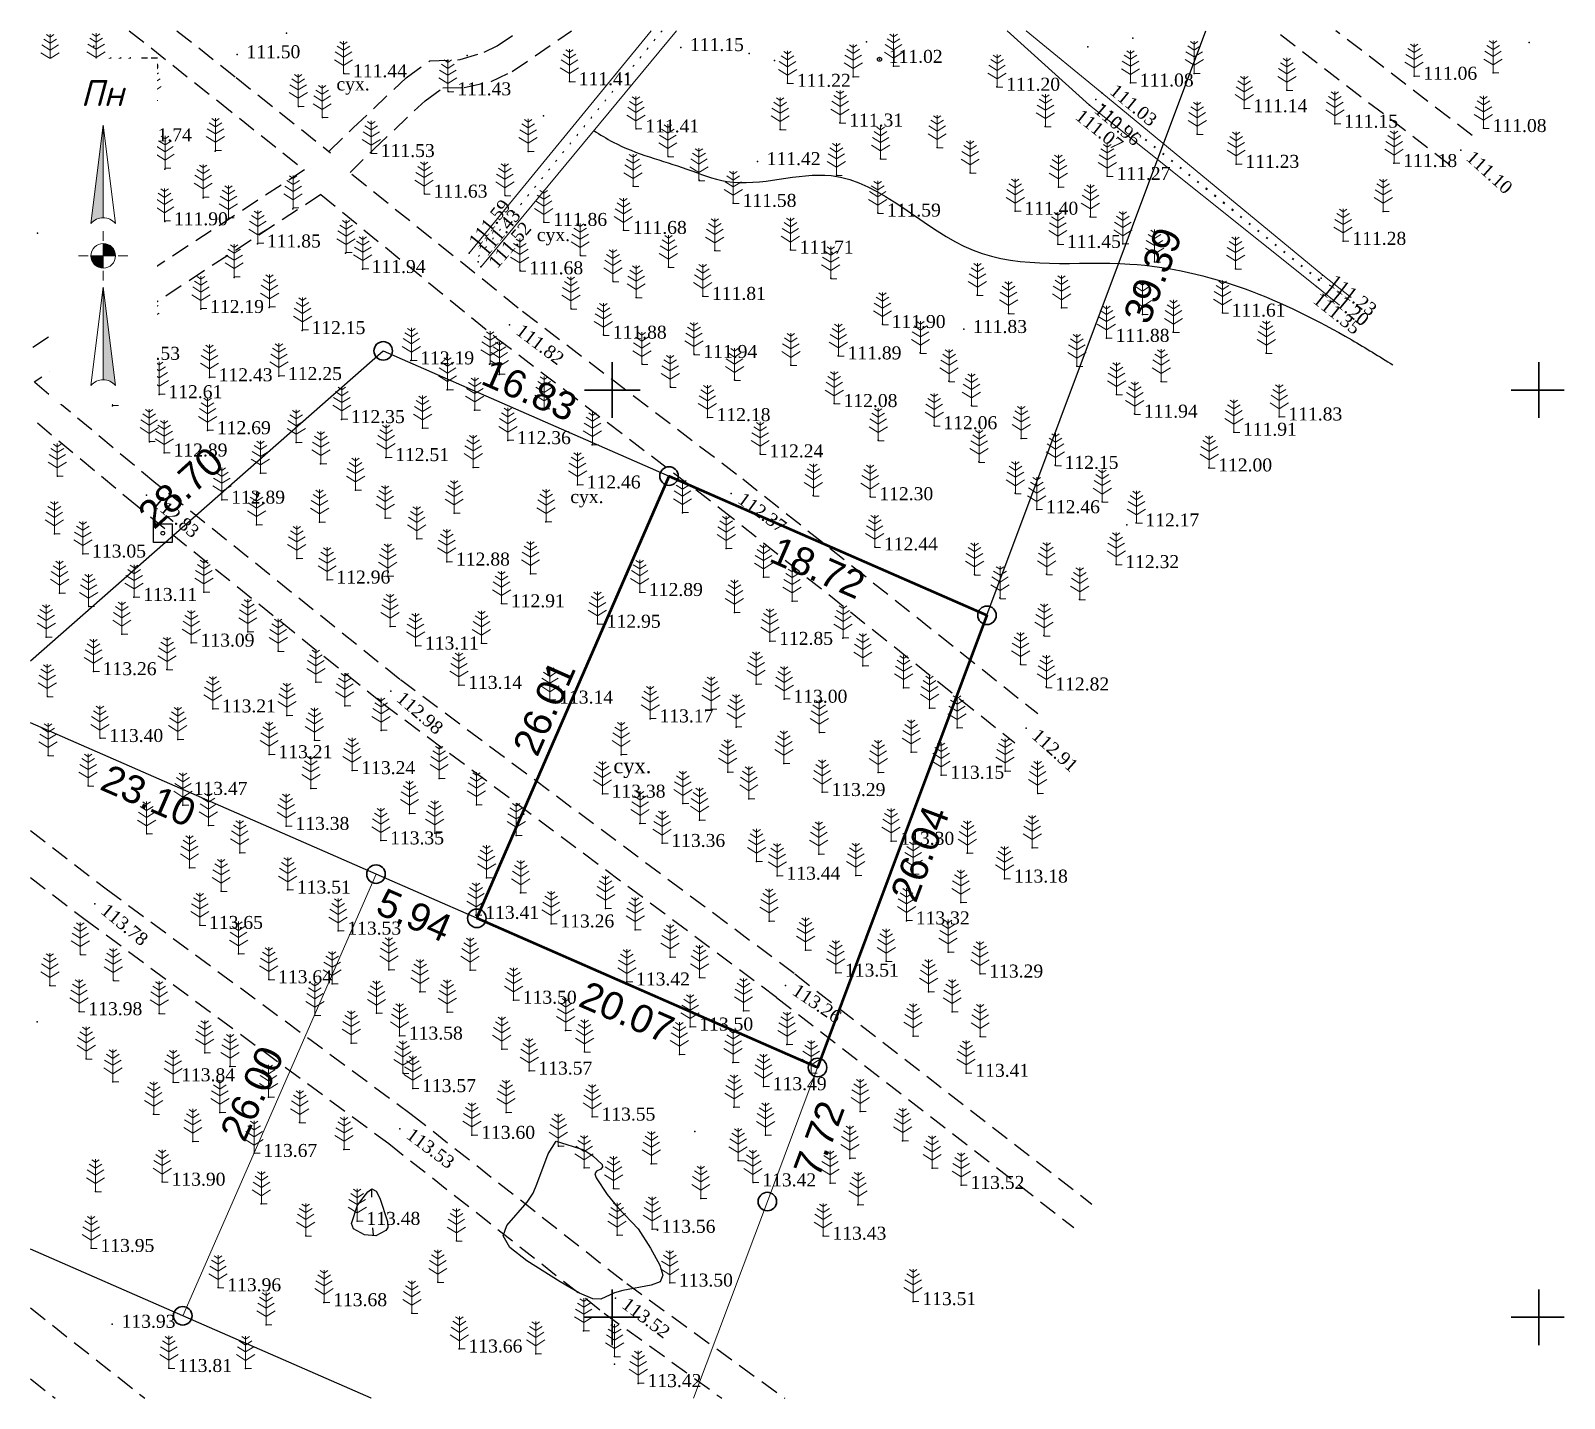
# Model space of a CAD drawing. Header units: millimetres. Extents: x 5405718.6 to 5405801.4, y 5525045.6 to 5525119.4.
import ezdxf
from ezdxf.enums import TextEntityAlignment as Align

# ---------------------------------------------------------------- set-up
doc = ezdxf.new("R2010")
doc.units = ezdxf.units.MM
doc.set_wipeout_variables(frame=1)
doc.linetypes.add('DASHEDX2', pattern=[1.5, 1, -0.5])
doc.linetypes.add('HIDDEN', pattern=[0.5, 0, -0.5])
for name, color, linetype, lineweight in [('#Лист (текст_ПН)', 250, 'Continuous', 0), ('#Штамп', 250, 'Continuous', 0), ('11900000', 1, 'Continuous', 30), ('рельеф', 7, 'Continuous', 0), ('ТОЧКИ', 7, 'Continuous', 30)]:
    doc.layers.add(name, color=color, linetype=linetype, lineweight=lineweight)
for name, color, linetype in [('SC007', 7, 'Continuous'), ('горизонтали', 42, 'Continuous'), ('дороги', 7, 'Continuous'), ('Ділянки_Межі', 10, 'Continuous'), ('надписи', 7, 'Continuous'), ('отметки', 7, 'Continuous'), ('промеры', 185, 'Continuous'), ('Растительность', 7, 'Continuous'), ('столбы', 7, 'Continuous')]:
    doc.layers.add(name, color=color, linetype=linetype)
doc.styles.get("Standard").update_dxf_attribs({"font": 'arial.ttf'})
doc.styles.add('times', font='times.ttf')
doc.styles.add('Мой_Топо', font='isocpeui.ttf')
doc.linetypes.add('канава 0', pattern='A,0.9,0,["|",Standard,S=0.25,R=0,X=0,Y=0],0.1', length=1)

# ---------------------------------------------------------------- blocks, each defined once
blk = doc.blocks.new('A$C51FE15A3')
at = {"layer": 'Растительность', "color": 94, "lineweight": 0}
for points in [[(-0.201, 1.726), (0, 1.584), (0.201, 1.726)], [(0, 1.75), (0, 0), (0.319, 0)], [(-0.447, 1.172), (0, 0.895), (0.447, 1.172)], [(-0.343, 1.489), (0, 1.267), (0.343, 1.489)], [(-0.493, 0.753), (0, 0.444), (0.493, 0.753)]]:
    blk.add_lwpolyline(points, dxfattribs=at)
blk = doc.blocks.new('SYMBOL902')
at = {"layer": 'SC007'}
blk.add_lwpolyline([(-1.25, -1.25), (-1.25, 1.25), (1.25, 1.25), (1.25, -1.25)], close=True, dxfattribs=at)
blk.add_circle((0, 0), 0.25, dxfattribs=at)
blk = doc.blocks.new('*U3')
at = {"color": 0}
for points in [[(-0.113, 0), (-0.109, -0.029), (-0.097, -0.056)], [(-0.113, 0), (-0.097, -0.056), (0, 0)], [(-0.097, -0.056), (0, -0.113), (0, 0)], [(-0.097, -0.056), (-0.08, -0.08), (-0.056, -0.097)], [(-0.097, -0.056), (-0.056, -0.097), (0, -0.113)], [(-0.056, -0.097), (-0.029, -0.109), (0, -0.113)]]:
    blk.add_solid(points, dxfattribs=at)
blk = doc.blocks.new('*U4')
at = {"color": 0}
for points in [[(0, 0), (0.097, 0.056), (0, 0.113)], [(0.097, 0.056), (0.029, 0.109), (0, 0.113)], [(0, 0), (0.113, 0), (0.097, 0.056)], [(0.097, 0.056), (0.056, 0.097), (0.029, 0.109)], [(0.097, 0.056), (0.08, 0.08), (0.056, 0.097)], [(0.113, 0), (0.109, 0.029), (0.097, 0.056)]]:
    blk.add_solid(points, dxfattribs=at)
blk = doc.blocks.new('*U5')
at = {"color": 0}
for points in [[(0, -1.136), (0.021, -1.138), (0, -0.288)], [(0.021, -1.138), (0.042, -1.142), (0, -0.288)], [(0.042, -1.142), (0.062, -1.15), (0, -0.288)], [(0.062, -1.15), (0.081, -1.16), (0, -0.288)], [(0.081, -1.16), (0.098, -1.173), (0, -0.288)], [(0.098, -1.173), (0.113, -1.188), (0, -0.288)]]:
    blk.add_solid(points, dxfattribs=at)
blk = doc.blocks.new('*U6')
at = {"color": 0}
for points in [[(-0.113, 0.297), (-0.098, 0.312), (0, 1.197)], [(-0.098, 0.312), (-0.081, 0.325), (0, 1.197)], [(-0.081, 0.325), (-0.062, 0.335), (0, 1.197)], [(-0.062, 0.335), (-0.042, 0.343), (0, 1.197)], [(-0.042, 0.343), (-0.021, 0.347), (0, 1.197)], [(-0.021, 0.347), (0, 0.349), (0, 1.197)]]:
    blk.add_solid(points, dxfattribs=at)
blk = doc.blocks.new('#Північ')
at = {"color": 7}
blk.add_wipeout([(-2.901, 10.635), (2.901, 10.635), (2.901, -7.981), (-2.901, -7.981)], dxfattribs=at).dxf.layer = '#Лист (текст_ПН)'
at = {"layer": '#Лист (текст_ПН)'}
for p, q in [((-0.663, 1.748), (0, 7.043)), ((0, 7.043), (0, 2.052)), ((0, 7.043), (0.663, 1.748)), ((0, 1.337), (0, 0.807)), ((-1.337, 0), (-0.807, 0)), ((-0.662, 0), (0.662, 0)), ((0, 0.662), (0, -0.662)), ((1.337, 0), (0.807, 0)), ((0, -1.337), (0, -0.807)), ((-0.663, -6.99), (0, -1.695)), ((0, -1.695), (0.663, -6.99)), ((0, -1.695), (0, -6.686))]:
    blk.add_line(p, q, dxfattribs=at)
at = {"layer": '#Лист (текст_ПН)', "flags": 128}
for points in [[(0, 7.043), (-0.663, 1.748, -0.218585), (0, 2.052)], [(0, 0), (-0.662, 0, 0.414214), (0, -0.662)]]:
    blk.add_lwpolyline(points, format="xyb", close=True, dxfattribs=at)
at = {"layer": '#Лист (текст_ПН)'}
blk.add_circle((0, 0), 0.662, dxfattribs=at)
for centre in [(0, 1.178), (0, -7.56)]:
    blk.add_arc(centre, 0.874, 40.67981, 139.32019, dxfattribs=at)
at = {"layer": '#Лист (текст_ПН)', "xscale": 5.883850111352785, "yscale": 5.883850111352785, "zscale": 5.883850111352785}
for name in ['*U6', '*U3', '*U4', '*U5']:
    blk.add_blockref(name, (0, 0), dxfattribs=at)
at = {"layer": '#Лист (текст_ПН)', "style": 'Мой_Топо'}
blk.add_text('Пн', height=1.4, dxfattribs=at).set_placement((-1.217, 8.077))

msp = doc.modelspace()

# ---------------------------------------------------------------- linework, layer by layer
at = {"layer": '11900000', "color": 7}
for points in [[(5405750, 5525098.5, 0), (5405750, 5525101.5, 0)], [(5405750, 5525098.5, 0), (5405750, 5525101.5, 0)], [(5405800, 5525098.5, 0), (5405800, 5525101.5, 0)], [(5405800, 5525098.5, 0), (5405800, 5525101.5, 0)], [(5405748.5, 5525100, 0), (5405751.5, 5525100, 0)], [(5405748.5, 5525100, 0), (5405751.5, 5525100, 0)], [(5405798.5, 5525100, 0), (5405801.366, 5525100, 0)], [(5405798.5, 5525100, 0), (5405801.366, 5525100, 0)], [(5405750, 5525048.5, 0), (5405750, 5525051.5, 0)], [(5405750, 5525048.5, 0), (5405750, 5525051.5, 0)], [(5405800, 5525048.5, 0), (5405800, 5525051.5, 0)], [(5405800, 5525048.5, 0), (5405800, 5525051.5, 0)], [(5405748.5, 5525050, 0), (5405751.5, 5525050, 0)], [(5405748.5, 5525050, 0), (5405751.5, 5525050, 0)], [(5405798.5, 5525050, 0), (5405801.366, 5525050, 0)], [(5405798.5, 5525050, 0), (5405801.366, 5525050, 0)]]:
    msp.add_polyline3d(points, dxfattribs=at)
at = {"layer": 'горизонтали', "color": 32}
for points in [[(5405737.004, 5525056.856), (5405737.004, 5525056.481)], [(5405737.123, 5525054.427), (5405737.083, 5525054.822)]]:
    msp.add_lwpolyline(points, dxfattribs=at)
for points in [[(5405746.537, 5525058.812, 113.5), (5405746.967, 5525059.502, 113.5), (5405748.467, 5525059.022, 113.5), (5405748.957, 5525058.702, 113.5), (5405749.447, 5525058.232, 113.5), (5405749.477, 5525058.102, 113.5), (5405749.387, 5525057.992, 113.5), (5405749.147, 5525057.872, 113.5), (5405749.067, 5525057.732, 113.5), (5405749.127, 5525057.512, 113.5), (5405749.727, 5525056.622, 113.5), (5405750.307, 5525055.912, 113.5), (5405751.407, 5525054.762, 113.5), (5405752.067, 5525053.732, 113.5), (5405752.567, 5525052.802, 113.5), (5405752.737, 5525052.272, 113.5), (5405752.587, 5525051.912, 113.5), (5405752.107, 5525051.722, 113.5), (5405750.567, 5525051.442, 113.5), (5405750.117, 5525051.322, 113.5), (5405749.377, 5525050.982, 113.5), (5405748.957, 5525050.992, 113.5), (5405748.227, 5525051.302, 113.5), (5405747.187, 5525051.912, 113.5), (5405745.397, 5525053.042, 113.5), (5405744.477, 5525053.762, 113.5), (5405744.117, 5525054.392, 113.5), (5405744.307, 5525054.942, 113.5), (5405745.417, 5525056.202, 113.5), (5405745.727, 5525056.692, 113.5), (5405745.937, 5525057.172, 113.5), (5405746.537, 5525058.812, 113.5)], [(5405736.257, 5525056.052, 113.5), (5405736.817, 5525056.762, 113.5), (5405737.037, 5525056.922, 113.5), (5405737.257, 5525056.802, 113.5), (5405737.457, 5525056.412, 113.5), (5405737.877, 5525055.162, 113.5), (5405737.887, 5525054.842, 113.5), (5405737.787, 5525054.672, 113.5), (5405737.237, 5525054.392, 113.5), (5405736.627, 5525054.452, 113.5), (5405736.047, 5525054.762, 113.5), (5405735.937, 5525055.062, 113.5), (5405736.257, 5525056.052, 113.5)]]:
    msp.add_polyline3d(points, close=True, dxfattribs=at)
msp.add_open_spline([(5405749.007, 5525113.992), (5405749.348, 5525113.775), (5405750.947, 5525112.781), (5405753.405, 5525112.226), (5405757.212, 5525110.63), (5405763.089, 5525112.999), (5405769.031, 5525106.005), (5405779.498, 5525107.682), (5405787.066, 5525104.481), (5405791.381, 5525101.814), (5405792.117, 5525101.36)], degree=3, knots=[182.85278, 182.85278, 182.85278, 182.85278, 184.011101, 188.244876, 190.510807, 196.148641, 204.796202, 213.292387, 225.938948, 228.535915, 228.535915, 228.535915, 228.535915], dxfattribs=at)
at = {"layer": 'дороги', "color": 7, "linetype": 'DASHEDX2'}
for p, q in [((5405759.846, 5525068.51, 113.26), (5405775.875, 5525056.105, 113.26)), ((5405758.862, 5525067.249, 113.26), (5405774.908, 5525054.83, 113.26))]:
    msp.add_line(p, q, dxfattribs=at)
for points, elevation in [([(5405723.94, 5525119.38), (5405728.713, 5525115.593), (5405733.391, 5525111.875)], 110.99), ([(5405726.514, 5525119.38), (5405729.707, 5525116.847), (5405734.802, 5525112.798)], 110.99), ([(5405795.171, 5525112.147), (5405785.758, 5525119.38)], 111.1), ([(5405796.389, 5525113.733), (5405789.041, 5525119.38)], 111.1), ([(5405735.954, 5525111.64), (5405745.166, 5525104.248), (5405757.038, 5525095.214), (5405772.96, 5525082.55)], 111.534), ([(5405734.28, 5525110.545), (5405743.762, 5525102.804), (5405755.81, 5525093.636), (5405771.714, 5525080.984)], 111.534), ([(5405759.818, 5525068.531), (5405738.54, 5525084.393), (5405725.377, 5525094.969), (5405718.813, 5525100.429)], 113.26), ([(5405758.862, 5525067.249), (5405737.56, 5525083.127), (5405724.363, 5525093.731), (5405718.622, 5525098.515)], 113.26)]:
    msp.add_lwpolyline(points, dxfattribs=dict(at, elevation=elevation))
for points in [[(5405734.735, 5525112.882), (5405736.03, 5525114.144), (5405738.882, 5525116.841), (5405740.158, 5525117.758), (5405741.798, 5525117.82), (5405743.096, 5525118.226), (5405743.791, 5525118.561), (5405744.98, 5525119.38)], [(5405735.852, 5525111.736), (5405737.138, 5525112.99), (5405739.903, 5525115.604), (5405740.864, 5525116.296), (5405742.008, 5525116.322), (5405743.473, 5525116.632), (5405744.597, 5525117.173), (5405747.808, 5525119.38)], [(5405733.391, 5525111.875), (5405718.622, 5525102.217)], [(5405734.28, 5525110.545), (5405718.813, 5525100.429)], [(5405718.622, 5525076.25), (5405722.693, 5525073.1), (5405739.15, 5525060.957), (5405750.778, 5525051.818), (5405759.315, 5525045.627)], [(5405718.622, 5525073.721), (5405721.487, 5525071.504), (5405737.938, 5525059.365), (5405749.572, 5525050.222), (5405755.908, 5525045.627)], [(5405718.622, 5525050.503), (5405724.776, 5525045.627)], [(5405718.622, 5525046.675), (5405719.945, 5525045.627)]]:
    msp.add_lwpolyline(points, dxfattribs=at)
at = {"layer": 'Ділянки_Межі', "lineweight": 25}
for points in [[(5405718.622, 5525085.391), (5405737.642, 5525102.113), (5405753.065, 5525095.362), (5405770.216, 5525087.853), (5405782.031, 5525119.38)], [(5405718.622, 5525085.391), (5405737.642, 5525102.113), (5405753.065, 5525095.362), (5405742.695, 5525071.514), (5405737.254, 5525073.896), (5405718.622, 5525082.058)], [(5405736.992, 5525045.627), (5405726.827, 5525050.078), (5405718.622, 5525053.671)]]:
    msp.add_lwpolyline(points, dxfattribs=at)
at = {"layer": 'Ділянки_Межі', "lineweight": 50}
msp.add_lwpolyline([(5405742.695, 5525071.514), (5405753.065, 5525095.362), (5405770.216, 5525087.853), (5405761.077, 5525063.466)], close=True, dxfattribs=at)
at = {"layer": 'Ділянки_Межі', "lineweight": 0}
for points in [[(5405718.622, 5525082.058), (5405737.254, 5525073.896), (5405726.827, 5525050.078), (5405718.622, 5525053.671)], [(5405726.827, 5525050.078), (5405737.254, 5525073.896), (5405742.695, 5525071.514), (5405761.077, 5525063.466), (5405758.368, 5525056.238), (5405754.392, 5525045.627)], [(5405736.992, 5525045.627), (5405726.827, 5525050.078)]]:
    msp.add_lwpolyline(points, dxfattribs=at)
at = {"layer": 'отметки', "color": 7}
for p in [(5405732.426, 5525119.254, 111.436), (5405722.031, 5525118.537, 111.588), (5405753.692, 5525118.48, 111.145), (5405763.709, 5525118.779, 111.095), (5405775.664, 5525118.512, 111.09), (5405778.088, 5525118.975, 111.128), (5405799.468, 5525118.744, 110.824), (5405729.764, 5525118.094, 111.496), (5405742.167, 5525118.04, 111.338), (5405757.378, 5525118.147, 111.086), (5405758.759, 5525117.779, 111.072), (5405764.419, 5525117.845, 111.023), (5405719.675, 5525117.399, 111.576), (5405722.153, 5525117.45, 111.548), (5405735.514, 5525117.067, 111.436), (5405763, 5525116.899, 111.18), (5405765.176, 5525117.465, 111.028), (5405781.396, 5525117.077, 111.118), (5405793.258, 5525116.936, 111.056), (5405797.519, 5525117.105, 111.02), (5405741.141, 5525116.095, 111.428), (5405747.69, 5525116.64, 111.409), (5405759.461, 5525116.553, 111.22), (5405770.754, 5525116.344, 111.198), (5405776.409, 5525116.026, 111.033), (5405777.96, 5525116.57, 111.078), (5405786.396, 5525116.165, 111.132), (5405725.168, 5525115.571, 111.66), (5405733.072, 5525115.299, 111.528), (5405775.751, 5525115.371, 111.066), (5405776.098, 5525115.678, 110.955), (5405784.092, 5525115.185, 111.137), (5405722.195, 5525114.817, 111.677), (5405734.365, 5525114.699, 111.543), (5405746.287, 5525114.78, 111.529), (5405762.285, 5525114.411, 111.313), (5405788.987, 5525114.353, 111.147), (5405788.988, 5525114.352, 111.147), (5405723.911, 5525113.614, 111.744), (5405751.285, 5525114.093, 111.409), (5405759.057, 5525114.044, 111.297), (5405773.361, 5525114.208, 111.166), (5405781.558, 5525113.792, 111.171), (5405797, 5525114.115, 111.081), (5405721.356, 5525112.683, 111.814), (5405728.58, 5525112.879, 111.682), (5405737.013, 5525112.768, 111.533), (5405737.014, 5525112.767, 111.534), (5405745.465, 5525112.87, 111.634), (5405767.527, 5525113.074, 111.219), (5405795.776, 5525112.943, 111.103), (5405725.867, 5525111.91, 111.709), (5405753.009, 5525112.597, 111.473), (5405757.833, 5525112.331, 111.425), (5405764.476, 5525112.465, 111.402), (5405783.659, 5525112.184, 111.227), (5405792.176, 5525112.228, 111.179), (5405723.284, 5525111.146, 111.751), (5405751.125, 5525110.988, 111.617), (5405754.681, 5525111.312, 111.508), (5405762.092, 5525111.592, 111.494), (5405769.303, 5525111.712, 111.279), (5405774.067, 5525110.949, 111.329), (5405776.709, 5525111.531, 111.268), (5405720.18, 5525110.781, 111.98), (5405727.927, 5525110.367, 111.769), (5405739.862, 5525110.579, 111.625), (5405744.226, 5525110.49, 111.677), (5405732.769, 5525109.776, 111.781), (5405756.53, 5525110.079, 111.575), (5405764.32, 5525109.556, 111.595), (5405771.735, 5525109.656, 111.396), (5405775.793, 5525109.336, 111.366), (5405791.596, 5525109.634, 111.307), (5405718.99, 5525108.462, 112.256), (5405725.852, 5525109.086, 111.901), (5405729.282, 5525109.241, 111.781), (5405746.316, 5525109.053, 111.861), (5405750.612, 5525108.621, 111.68), (5405730.867, 5525107.889, 111.846), (5405774.032, 5525107.866, 111.449), (5405777.54, 5525107.892, 111.434), (5405789.43, 5525108.031, 111.279), (5405720.39, 5525107.11, 112.3), (5405735.616, 5525107.374, 111.878), (5405742.274, 5525107.38, 111.589), (5405742.76, 5525106.908, 111.43), (5405748.28, 5525107.261, 111.699), (5405755.535, 5525107.527, 111.778), (5405759.615, 5525107.561, 111.713), (5405779.251, 5525106.915, 111.459), (5405729.595, 5525106.072, 112.025), (5405736.52, 5525106.513, 111.942), (5405742.915, 5525106.637, 111.518), (5405745.023, 5525106.442, 111.683), (5405753.038, 5525106.631, 111.774), (5405761.792, 5525106.029, 111.778), (5405783.624, 5525106.531, 111.489), (5405788.24, 5525106.027, 111.203), (5405788.326, 5525106.191, 111.235), (5405750.046, 5525105.855, 111.8), (5405787.998, 5525105.592, 111.351), (5405723.126, 5525105.03, 112.293), (5405727.802, 5525104.357, 112.186), (5405731.493, 5525104.455, 112.128), (5405747.779, 5525104.387, 111.813), (5405751.297, 5525104.995, 111.818), (5405754.881, 5525105.063, 111.81), (5405769.69, 5525105.12, 111.616), (5405774.232, 5525104.443, 111.677), (5405720.412, 5525103.988, 112.452), (5405744.464, 5525103.526, 111.82), (5405764.575, 5525103.546, 111.898), (5405771.371, 5525104.129, 111.736), (5405778.603, 5525104.068, 111.796), (5405782.919, 5525104.161, 111.609), (5405725.057, 5525103.372, 112.38), (5405733.274, 5525103.218, 112.149), (5405749.529, 5525102.971, 111.876), (5405768.969, 5525103.278, 111.826), (5405776.657, 5525102.8, 111.884), (5405780.268, 5525103.121, 111.673), (5405754.414, 5525101.932, 111.941), (5405762.196, 5525101.854, 111.893), (5405766.621, 5525102.001, 111.91), (5405785.283, 5525101.99, 111.709), (5405723.271, 5525101.832, 112.527), (5405739.14, 5525101.586, 112.192), (5405743.386, 5525101.405, 112.061), (5405751.606, 5525101.396, 111.947), (5405759.642, 5525101.349, 111.957), (5405775.062, 5525101.286, 111.797), (5405728.265, 5525100.675, 112.425), (5405732.007, 5525100.742, 112.251), (5405743.898, 5525100.838, 112.19), (5405756.604, 5525100.548, 112.04), (5405768.158, 5525100.471, 111.967), (5405779.61, 5525100.464, 111.832), (5405721.666, 5525100.019, 112.776), (5405725.556, 5525099.762, 112.614), (5405741.098, 5525100.015, 112.265), (5405753.137, 5525100.172, 112.048), (5405777.199, 5525099.757, 111.878), (5405723.038, 5525099.151, 112.74), (5405742.566, 5525098.914, 112.298), (5405746.302, 5525098.972, 112.24), (5405761.979, 5525099.284, 112.076), (5405769.374, 5525099.173, 111.998), (5405778.181, 5525098.715, 111.943), (5405785.978, 5525098.56, 111.827), (5405728.17, 5525097.82, 112.686), (5405735.397, 5525098.418, 112.35), (5405739.757, 5525097.942, 112.343), (5405755.13, 5525098.525, 112.185), (5405767.365, 5525098.09, 112.055), (5405783.529, 5525097.738, 111.914), (5405725.025, 5525097.214, 112.843), (5405732.943, 5525097.171, 112.56), (5405744.359, 5525097.284, 112.358), (5405748.925, 5525097.05, 112.406), (5405764.349, 5525097.303, 112.134), (5405772.069, 5525097.389, 112.257), (5405725.832, 5525096.617, 112.885), (5405737.788, 5525096.37, 112.512), (5405757.982, 5525096.569, 112.24), (5405769.777, 5525096.126, 112.154), (5405720.064, 5525095.36, 113.012), (5405731.016, 5525095.513, 112.775), (5405734.268, 5525096.019, 112.59), (5405742.49, 5525095.817, 112.465), (5405773.902, 5525095.949, 112.154), (5405782.193, 5525095.812, 112.002), (5405736.147, 5525094.598, 112.714), (5405748.122, 5525094.893, 112.459), (5405756.424, 5525094.425, 112.37), (5405771.737, 5525094.436, 112.201), (5405724.875, 5525094.34, 112.833), (5405728.939, 5525094.075, 112.895), (5405760.846, 5525094.314, 112.34), (5405763.91, 5525094.261, 112.302), (5405776.431, 5525093.974, 112.159), (5405734.211, 5525092.881, 112.797), (5405737.745, 5525093.098, 112.719), (5405741.469, 5525093.367, 112.634), (5405746.423, 5525092.902, 112.642), (5405753.789, 5525093.386, 112.536), (5405772.904, 5525093.558, 112.457), (5405778.264, 5525092.845, 112.174), (5405719.904, 5525092.24, 113.093), (5405730.808, 5525092.738, 112.932), (5405739.448, 5525091.969, 112.826), (5405777.754, 5525092.735, 112.224), (5405721.436, 5525091.169, 113.051), (5405756.15, 5525091.447, 112.658), (5405764.16, 5525091.549, 112.44), (5405732.982, 5525090.922, 112.954), (5405741.07, 5525090.737, 112.879), (5405777.179, 5525090.598, 112.319), (5405734.618, 5525089.766, 112.956), (5405737.894, 5525089.965, 112.868), (5405745.588, 5525090.095, 112.832), (5405758.16, 5525089.914, 112.745), (5405769.546, 5525090.056, 112.435), (5405773.432, 5525090.068, 112.355), (5405720.18, 5525089.04, 113.11), (5405724.196, 5525088.829, 113.11), (5405727.969, 5525089.097, 113.015), (5405751.481, 5525089.094, 112.894), (5405759.701, 5525088.623, 112.783), (5405770.909, 5525088.788, 112.466), (5405775.21, 5525088.709, 112.292), (5405721.753, 5525088.332, 113.131), (5405744.033, 5525088.484, 112.912), (5405756.588, 5525088.008, 112.858), (5405730.342, 5525086.967, 113.069), (5405738.013, 5525087.246, 113.033), (5405749.204, 5525087.385, 112.953), (5405719.465, 5525086.677, 113.245), (5405723.538, 5525086.83, 113.127), (5405727.289, 5525086.365, 113.095), (5405739.394, 5525086.209, 113.108), (5405742.937, 5525086.344, 113.028), (5405758.505, 5525086.459, 112.848), (5405762.448, 5525086.627, 112.921), (5405773.286, 5525086.77, 112.572), (5405731.984, 5525085.912, 113.127), (5405722.007, 5525084.825, 113.255), (5405725.977, 5525084.922, 113.17), (5405763.518, 5525085.124, 112.856), (5405772.017, 5525085.223, 112.711), (5405734.014, 5525084.243, 113.129), (5405738.053, 5525083.758, 112.985), (5405741.729, 5525084.086, 113.145), (5405757.764, 5525084.138, 113.028), (5405765.721, 5525083.94, 113.008), (5405773.404, 5525083.999, 112.821), (5405719.523, 5525083.469, 113.368), (5405728.445, 5525082.815, 113.21), (5405735.571, 5525082.978, 113.191), (5405746.638, 5525083.294, 113.145), (5405759.277, 5525083.337, 113.004), (5405767.12, 5525082.842, 112.998), (5405732.446, 5525082.448, 113.197), (5405752.05, 5525082.279, 113.169), (5405755.33, 5525082.791, 113.091), (5405722.364, 5525081.221, 113.396), (5405737.528, 5525081.647, 113.23), (5405756.683, 5525081.829, 113.118), (5405761.173, 5525081.527, 113.127), (5405768.604, 5525081.785, 113.052), (5405772.337, 5525081.767, 112.911), (5405726.559, 5525081.15, 113.288), (5405731.492, 5525080.347, 113.209), (5405733.93, 5525081.116, 113.235), (5405750.475, 5525080.336, 113.294), (5405766.13, 5525080.47, 113.114), (5405719.56, 5525080.286, 113.528), (5405759.255, 5525079.868, 113.234), (5405735.961, 5525079.487, 113.24), (5405740.66, 5525079.058, 113.327), (5405756.231, 5525079.4, 113.219), (5405764.354, 5525079.371, 113.156), (5405767.738, 5525079.24, 113.154), (5405771.192, 5525079.447, 112.991), (5405721.723, 5525078.65, 113.578), (5405733.744, 5525078.514, 113.249), (5405749.465, 5525078.219, 113.377), (5405757.367, 5525077.953, 113.268), (5405761.331, 5525078.309, 113.287), (5405772.952, 5525078.241, 112.988), (5405726.84, 5525077.611, 113.472), (5405739.054, 5525077.173, 113.319), (5405742.67, 5525077.639, 113.342), (5405753.807, 5525077.7, 113.267), (5405728.211, 5525076.516, 113.51), (5405732.408, 5525076.48, 113.375), (5405751.496, 5525076.62, 113.353), (5405754.704, 5525076.802, 113.323), (5405724.882, 5525076.067, 113.584), (5405737.517, 5525075.7, 113.353), (5405740.42, 5525076.11, 113.331), (5405744.821, 5525075.978, 113.406), (5405752.686, 5525075.563, 113.361), (5405765.044, 5525075.676, 113.3), (5405729.901, 5525075.052, 113.516), (5405757.783, 5525074.584, 113.42), (5405761.143, 5525074.979, 113.35), (5405769.156, 5525075.018, 113.157), (5405772.655, 5525075.306, 113.132), (5405727.187, 5525074.239, 113.614), (5405758.899, 5525073.797, 113.445), (5405763.139, 5525073.824, 113.354), (5405766.236, 5525073.887, 113.299), (5405728.894, 5525072.971, 113.601), (5405732.486, 5525073.048, 113.506), (5405743.216, 5525073.704, 113.364), (5405771.17, 5525073.64, 113.179), (5405722.09, 5525072.302, 113.778), (5405745.055, 5525072.879, 113.332), (5405768.806, 5525072.364, 113.203), (5405742.648, 5525071.68, 113.406), (5405749.634, 5525072.05, 113.441), (5405758.457, 5525071.365, 113.496), (5405765.878, 5525071.385, 113.322), (5405727.746, 5525071.142, 113.65), (5405735.204, 5525070.834, 113.531), (5405746.7, 5525071.219, 113.261), (5405751.241, 5525070.891, 113.49), (5405729.84, 5525069.6, 113.628), (5405760.43, 5525069.803, 113.515), (5405768.119, 5525069.688, 113.306), (5405721.302, 5525069.56, 113.932), (5405753.116, 5525069.417, 113.487), (5405764.781, 5525069.193, 113.351), (5405723.085, 5525068.156, 113.872), (5405731.471, 5525068.21, 113.64), (5405734.888, 5525067.986, 113.603), (5405737.948, 5525068.735, 113.581), (5405742.327, 5525068.708, 113.476), (5405750.784, 5525068.091, 113.417), (5405754.713, 5525068.315, 113.494), (5405762.055, 5525068.569, 113.514), (5405769.841, 5525068.518, 113.288), (5405719.662, 5525067.897, 114.068), (5405739.626, 5525067.552, 113.545), (5405744.673, 5525067.107, 113.503), (5405759.344, 5525067.894, 113.259), (5405767.07, 5525067.543, 113.355), (5405721.237, 5525066.488, 113.978), (5405725.562, 5525066.379, 113.835), (5405733.96, 5525066.284, 113.581), (5405737.276, 5525066.394, 113.538), (5405741.097, 5525066.452, 113.54), (5405757.081, 5525066.524, 113.493), (5405768.337, 5525066.473, 113.356), (5405718.965, 5525065.934, 114.076), (5405747.484, 5525065.459, 113.474), (5405754.195, 5525065.661, 113.502), (5405735.916, 5525064.786, 113.626), (5405738.528, 5525065.173, 113.576), (5405759.427, 5525064.713, 113.501), (5405766.228, 5525065.159, 113.415), (5405769.85, 5525065.133, 113.406), (5405721.618, 5525063.926, 113.949), (5405728.013, 5525064.259, 113.688), (5405744.039, 5525064.451, 113.436), (5405748.509, 5525064.305, 113.56), (5405753.62, 5525064.172, 113.324), (5405729.375, 5525063.525, 113.748), (5405738.711, 5525063.156, 113.549), (5405745.516, 5525063.287, 113.573), (5405756.514, 5525063.739, 113.481), (5405760.734, 5525063.164, 113.362), (5405769.09, 5525063.166, 113.413), (5405723.063, 5525062.7, 113.899), (5405726.309, 5525062.673, 113.842), (5405739.242, 5525062.341, 113.569), (5405758.159, 5525062.444, 113.488), (5405731.454, 5525061.866, 113.696), (5405756.564, 5525061.333, 113.463), (5405725.258, 5525060.953, 113.831), (5405728.831, 5525061.044, 113.736), (5405733.134, 5525060.498, 113.616), (5405744.271, 5525061.041, 113.568), (5405748.92, 5525060.806, 113.554), (5405763.38, 5525061.089, 113.432), (5405738.544, 5525060.161, 113.53), (5405742.43, 5525059.821, 113.597), (5405754.458, 5525060.012, 113.522), (5405758.273, 5525059.81, 113.413), (5405727.375, 5525059.482, 113.87), (5405730.677, 5525058.845, 113.673), (5405735.526, 5525059.049, 113.594), (5405747.091, 5525059.227, 113.494), (5405765.668, 5525059.518, 113.438), (5405748.479, 5525058.05, 113.472), (5405752.105, 5525058.275, 113.561), (5405756.786, 5525058.446, 113.541), (5405762.821, 5525058.566, 113.363), (5405767.259, 5525058.031, 113.443), (5405725.725, 5525057.295, 113.903), (5405757.594, 5525057.258, 113.418), (5405761.753, 5525057.233, 113.449), (5405722.125, 5525056.785, 113.928), (5405750.072, 5525056.938, 113.572), (5405754.775, 5525056.411, 113.563), (5405768.83, 5525057.119, 113.524), (5405731.065, 5525056.115, 113.718), (5405763.257, 5525056.064, 113.427), (5405736.238, 5525055.181, 113.479), (5405752.161, 5525054.753, 113.561), (5405752.437, 5525054.688, 113.414), (5405733.463, 5525054.383, 113.651), (5405741.59, 5525054.111, 113.541), (5405750.264, 5525054.422, 113.365), (5405761.38, 5525054.382, 113.426), (5405721.889, 5525053.721, 113.954), (5405728.73, 5525051.6, 115.462), (5405740.586, 5525051.884, 113.564), (5405753.101, 5525051.855, 113.502), (5405734.444, 5525050.796, 113.678), (5405750.175, 5525051.02, 113.517), (5405766.229, 5525050.853, 113.513), (5405739.192, 5525050.214, 113.613), (5405723.028, 5525049.632, 113.932), (5405731.321, 5525049.591, 113.657), (5405748.456, 5525049.269, 113.555), (5405741.746, 5525048.298, 113.664), (5405726.076, 5525047.247, 113.805), (5405730.215, 5525047.234, 113.69), (5405745.868, 5525048.027, 113.555), (5405750.119, 5525047.477, 113.395), (5405750.13, 5525047.874, 113.483), (5405751.403, 5525046.433, 113.421)]:
    msp.add_point(p, dxfattribs=at)
at = {"layer": 'рельеф', "color": 7, "linetype": 'канава 0'}
for points, elevation in [([(5405752.106, 5525119.38), (5405742.26, 5525107.37)], 109.77), ([(5405742.91, 5525106.62), (5405753.462, 5525119.38)], 111.52), ([(5405771.305, 5525119.38), (5405775.751, 5525115.371), (5405788, 5525105.59), (5405789.239, 5525104.581)], 111.35)]:
    msp.add_lwpolyline(points, dxfattribs=dict(at, elevation=elevation))
at = {"layer": 'рельеф', "color": 7, "linetype": 'HIDDEN', "lineweight": 0, "elevation": 109.45}
msp.add_lwpolyline([(5405752.69, 5525119.38), (5405742.628, 5525107.018)], dxfattribs=at)
at = {"layer": 'рельеф', "color": 7, "linetype": 'канава 0'}
msp.add_lwpolyline([(5405789.873, 5525105), (5405788.33, 5525106.19), (5405776.41, 5525116.02), (5405772.326, 5525119.38)], dxfattribs=at)
at = {"layer": 'рельеф', "color": 7, "linetype": 'HIDDEN', "lineweight": 40}
msp.add_lwpolyline([(5405788.171, 5525105.901), (5405776.1, 5525115.68)], dxfattribs=at)
at = {"layer": 'столбы', "color": 7}
msp.add_circle((5405764.42, 5525117.84, 111.02), 0.11, dxfattribs=at)
at = {"layer": 'ТОЧКИ'}
for centre in [(5405737.643, 5525102.113), (5405753.065, 5525095.362), (5405770.216, 5525087.853), (5405737.254, 5525073.896, 107.24), (5405742.695, 5525071.514, 107.24), (5405761.077, 5525063.466), (5405758.368, 5525056.238), (5405726.827, 5525050.078)]:
    msp.add_circle(centre, 0.5, dxfattribs=at)

# ---------------------------------------------------------------- block references
at = {"layer": 'отметки', "color": 7, "xscale": 0.400000000372529, "yscale": 0.400000000372529, "zscale": 0.400000000372529}
msp.add_blockref('SYMBOL902', (5405725.75, 5525092.28, 112.99), dxfattribs=at)
at = {"layer": 'Растительность', "color": 7}
for p in [(5405722.15, 5525117.49, 111.55), (5405719.67, 5525117.44, 111.57), (5405735.5, 5525117.06, 111.44), (5405763, 5525116.89, 111.18), (5405765.18, 5525117.46, 111.03), (5405781.4, 5525117.07, 111.12), (5405793.26, 5525116.93, 111.06), (5405797.52, 5525117.1, 111.02), (5405741.13, 5525116.08, 111.43), (5405747.69, 5525116.63, 111.41), (5405759.46, 5525116.54, 111.22), (5405770.76, 5525116.34, 111.2), (5405777.96, 5525116.57, 111.08), (5405786.4, 5525116.16, 111.13), (5405725.17, 5525115.61, 111.66), (5405733.06, 5525115.29, 111.53), (5405784.1, 5525115.18, 111.14), (5405722.19, 5525114.86, 111.67), (5405734.35, 5525114.69, 111.54), (5405762.29, 5525114.4, 111.31), (5405773.37, 5525114.2, 111.17), (5405788.99, 5525114.35, 111.15), (5405723.91, 5525113.65, 111.74), (5405751.28, 5525114.08, 111.41), (5405759.06, 5525114.03, 111.3), (5405781.56, 5525113.79, 111.17), (5405797, 5525114.11, 111.08), (5405721.35, 5525112.72, 111.81), (5405728.59, 5525112.92, 111.68), (5405737, 5525112.76, 111.53), (5405745.46, 5525112.87, 111.63), (5405753, 5525112.58, 111.47), (5405767.53, 5525113.07, 111.22), (5405725.87, 5525111.96, 111.71), (5405764.48, 5525112.45, 111.4), (5405769.31, 5525111.7, 111.28), (5405783.66, 5525112.18, 111.23), (5405792.18, 5525112.23, 111.18), (5405723.28, 5525111.19, 111.75), (5405751.12, 5525110.97, 111.62), (5405754.68, 5525111.29, 111.51), (5405762.09, 5525111.57, 111.5), (5405774.07, 5525110.94, 111.33), (5405776.71, 5525111.52, 111.27), (5405720.17, 5525110.81, 111.98), (5405727.93, 5525110.41, 111.77), (5405739.85, 5525110.56, 111.63), (5405744.21, 5525110.47, 111.68), (5405756.53, 5525110.06, 111.58), (5405729.29, 5525109.29, 111.78), (5405732.78, 5525109.82, 111.78), (5405764.32, 5525109.53, 111.6), (5405771.74, 5525109.64, 111.4), (5405775.8, 5525109.33, 111.37), (5405791.6, 5525109.63, 111.31), (5405725.85, 5525109.12, 111.9), (5405746.3, 5525109.03, 111.86), (5405750.6, 5525108.6, 111.68), (5405730.88, 5525107.93, 111.84), (5405759.61, 5525107.54, 111.71), (5405774.04, 5525107.85, 111.45), (5405777.55, 5525107.88, 111.43), (5405789.43, 5525108.03, 111.28), (5405720.39, 5525107.11, 112.3), (5405735.64, 5525107.41, 111.88), (5405748.27, 5525107.24, 111.7), (5405755.53, 5525107.5, 111.78), (5405779.26, 5525106.9, 111.46), (5405729.6, 5525106.11, 112.02), (5405736.54, 5525106.54, 111.94), (5405745.01, 5525106.42, 111.68), (5405753.03, 5525106.61, 111.78), (5405761.79, 5525106, 111.78), (5405783.63, 5525106.52, 111.49), (5405750.04, 5525105.83, 111.8), (5405769.7, 5525105.1, 111.62), (5405723.12, 5525105.05, 112.29), (5405727.81, 5525104.39, 112.18), (5405731.51, 5525104.48, 112.13), (5405747.77, 5525104.36, 111.81), (5405751.29, 5525104.97, 111.82), (5405754.88, 5525105.04, 111.81), (5405774.24, 5525104.43, 111.68), (5405720.41, 5525104, 112.45), (5405764.58, 5525103.52, 111.9), (5405771.38, 5525104.11, 111.74), (5405778.6, 5525104.07, 111.8), (5405782.93, 5525104.15, 111.61), (5405725.06, 5525103.39, 112.38), (5405733.29, 5525103.24, 112.15), (5405749.52, 5525102.94, 111.88), (5405776.66, 5525102.8, 111.88), (5405780.28, 5525103.11, 111.67), (5405723.27, 5525101.84, 112.53), (5405754.41, 5525101.9, 111.94), (5405762.2, 5525101.83, 111.89), (5405766.63, 5525101.97, 111.91), (5405785.29, 5525101.98, 111.71), (5405739.16, 5525101.6, 112.19), (5405743.41, 5525101.42, 112.06), (5405751.6, 5525101.37, 111.95), (5405759.64, 5525101.32, 111.96), (5405775.07, 5525101.27, 111.8), (5405728.27, 5525100.7, 112.42), (5405732.02, 5525100.77, 112.25), (5405743.91, 5525100.85, 112.19), (5405753.13, 5525100.14, 112.05), (5405756.6, 5525100.51, 112.04), (5405768.17, 5525100.44, 111.97), (5405779.62, 5525100.45, 111.83), (5405721.66, 5525100.02, 112.78), (5405725.56, 5525099.77, 112.61), (5405741.11, 5525100.02, 112.26), (5405777.21, 5525099.74, 111.88), (5405723.04, 5525099.16, 112.74), (5405742.58, 5525098.92, 112.3), (5405746.32, 5525098.98, 112.24), (5405755.13, 5525098.52, 112.18), (5405761.98, 5525099.25, 112.08), (5405769.38, 5525099.14, 112), (5405778.19, 5525098.69, 111.94), (5405785.99, 5525098.55, 111.83), (5405728.17, 5525097.83, 112.69), (5405735.41, 5525098.43, 112.35), (5405739.77, 5525097.95, 112.34), (5405767.37, 5525098.06, 112.06), (5405783.54, 5525097.72, 111.91), (5405725.02, 5525097.22, 112.84), (5405732.95, 5525097.18, 112.56), (5405744.37, 5525097.29, 112.36), (5405748.93, 5525097.05, 112.41), (5405764.35, 5525097.27, 112.14), (5405772.07, 5525097.39, 112.26), (5405725.83, 5525096.62, 112.88), (5405734.28, 5525096.02, 112.59), (5405737.8, 5525096.37, 112.51), (5405757.98, 5525096.53, 112.24), (5405769.79, 5525096.09, 112.16), (5405720.06, 5525095.36, 113.01), (5405731.02, 5525095.52, 112.77), (5405742.5, 5525095.82, 112.46), (5405773.91, 5525095.92, 112.15), (5405782.21, 5525095.79, 112), (5405736.15, 5525094.6, 112.71), (5405748.13, 5525094.89, 112.46), (5405771.75, 5525094.4, 112.2), (5405728.94, 5525094.08, 112.89), (5405760.85, 5525094.27, 112.34), (5405763.91, 5525094.22, 112.3), (5405772.9, 5525093.55, 112.46), (5405776.44, 5525093.95, 112.16), (5405730.81, 5525092.74, 112.93), (5405734.21, 5525092.88, 112.8), (5405737.75, 5525093.1, 112.72), (5405741.47, 5525093.37, 112.63), (5405746.43, 5525092.9, 112.64), (5405753.79, 5525093.39, 112.54), (5405778.28, 5525092.82, 112.17), (5405719.9, 5525092.24, 113.09), (5405739.45, 5525091.97, 112.83), (5405721.44, 5525091.17, 113.05), (5405756.15, 5525091.45, 112.66), (5405764.16, 5525091.51, 112.44), (5405732.98, 5525090.92, 112.95), (5405741.07, 5525090.74, 112.88), (5405777.19, 5525090.57, 112.32), (5405734.62, 5525089.77, 112.96), (5405737.89, 5525089.96, 112.87), (5405745.59, 5525090.09, 112.83), (5405758.16, 5525089.91, 112.75), (5405769.55, 5525090.02, 112.44), (5405773.44, 5525090.03, 112.36), (5405720.18, 5525089.04, 113.11), (5405724.2, 5525088.83, 113.11), (5405727.97, 5525089.1, 113.01), (5405751.48, 5525089.09, 112.89), (5405759.7, 5525088.62, 112.78), (5405770.92, 5525088.75, 112.47), (5405775.22, 5525088.68, 112.29), (5405721.75, 5525088.33, 113.13), (5405744.03, 5525088.48, 112.91), (5405756.59, 5525088.01, 112.86), (5405730.34, 5525086.97, 113.07), (5405738.01, 5525087.25, 113.03), (5405749.2, 5525087.38, 112.95), (5405719.46, 5525086.68, 113.24), (5405723.54, 5525086.83, 113.13), (5405727.29, 5525086.36, 113.09), (5405739.39, 5525086.21, 113.11), (5405742.94, 5525086.34, 113.03), (5405758.51, 5525086.46, 112.85), (5405762.45, 5525086.63, 112.92), (5405773.3, 5525086.73, 112.57), (5405731.98, 5525085.91, 113.13), (5405722.01, 5525084.82, 113.26), (5405725.98, 5525084.92, 113.17), (5405763.52, 5525085.12, 112.86), (5405772.03, 5525085.18, 112.71), (5405734.01, 5525084.24, 113.13), (5405741.73, 5525084.09, 113.14), (5405757.76, 5525084.14, 113.03), (5405765.72, 5525083.94, 113.01), (5405773.42, 5525083.95, 112.82), (5405719.52, 5525083.46, 113.37), (5405728.45, 5525082.81, 113.21), (5405735.57, 5525082.98, 113.19), (5405746.64, 5525083.29, 113.14), (5405755.33, 5525082.79, 113.09), (5405759.28, 5525083.34, 113), (5405767.12, 5525082.84, 113), (5405732.45, 5525082.45, 113.2), (5405752.05, 5525082.28, 113.17), (5405722.36, 5525081.22, 113.4), (5405726.56, 5525081.15, 113.29), (5405733.93, 5525081.11, 113.23), (5405737.53, 5525081.65, 113.23), (5405756.68, 5525081.83, 113.12), (5405761.17, 5525081.53, 113.13), (5405768.6, 5525081.79, 113.05), (5405719.56, 5525080.28, 113.53), (5405731.49, 5525080.35, 113.21), (5405750.48, 5525080.34, 113.29), (5405766.13, 5525080.47, 113.11), (5405735.96, 5525079.49, 113.24), (5405759.26, 5525079.87, 113.23), (5405771.19, 5525079.45, 112.99), (5405721.72, 5525078.64, 113.58), (5405740.66, 5525079.06, 113.33), (5405756.23, 5525079.4, 113.22), (5405764.35, 5525079.37, 113.16), (5405767.74, 5525079.24, 113.15), (5405733.74, 5525078.51, 113.25), (5405749.47, 5525078.22, 113.38), (5405757.37, 5525077.95, 113.27), (5405761.33, 5525078.31, 113.29), (5405772.95, 5525078.25, 112.99), (5405726.84, 5525077.61, 113.47), (5405739.06, 5525077.17, 113.32), (5405742.67, 5525077.64, 113.34), (5405753.81, 5525077.7, 113.27), (5405728.21, 5525076.51, 113.51), (5405732.41, 5525076.48, 113.38), (5405740.42, 5525076.11, 113.33), (5405751.5, 5525076.62, 113.35), (5405754.71, 5525076.8, 113.32), (5405724.88, 5525076.06, 113.58), (5405737.52, 5525075.7, 113.35), (5405744.82, 5525075.98, 113.41), (5405752.69, 5525075.56, 113.36), (5405765.04, 5525075.68, 113.3), (5405772.66, 5525075.31, 113.13), (5405729.9, 5525075.05, 113.52), (5405757.79, 5525074.58, 113.42), (5405761.14, 5525074.98, 113.35), (5405769.16, 5525075.02, 113.16), (5405727.19, 5525074.23, 113.61), (5405743.22, 5525073.7, 113.36), (5405758.9, 5525073.8, 113.44), (5405763.14, 5525073.82, 113.35), (5405766.24, 5525073.89, 113.3), (5405771.17, 5525073.64, 113.18), (5405728.9, 5525072.96, 113.6), (5405732.49, 5525073.04, 113.51), (5405745.06, 5525072.88, 113.33), (5405749.64, 5525072.05, 113.44), (5405768.81, 5525072.37, 113.2), (5405742.65, 5525071.68, 113.41), (5405746.7, 5525071.22, 113.26), (5405758.46, 5525071.36, 113.5), (5405765.88, 5525071.39, 113.32), (5405727.75, 5525071.13, 113.65), (5405735.21, 5525070.83, 113.53), (5405751.24, 5525070.89, 113.49), (5405721.3, 5525069.54, 113.93), (5405729.84, 5525069.59, 113.63), (5405760.43, 5525069.8, 113.52), (5405768.12, 5525069.69, 113.31), (5405737.95, 5525068.73, 113.58), (5405742.33, 5525068.71, 113.48), (5405753.12, 5525069.42, 113.49), (5405764.78, 5525069.19, 113.35), (5405719.66, 5525067.88, 114.07), (5405723.08, 5525068.14, 113.87), (5405731.47, 5525068.2, 113.64), (5405734.89, 5525067.98, 113.6), (5405750.79, 5525068.09, 113.42), (5405754.71, 5525068.31, 113.49), (5405762.06, 5525068.57, 113.51), (5405769.84, 5525068.52, 113.29), (5405739.63, 5525067.55, 113.54), (5405744.68, 5525067.1, 113.5), (5405767.07, 5525067.54, 113.35), (5405721.23, 5525066.47, 113.98), (5405725.56, 5525066.37, 113.84), (5405733.96, 5525066.28, 113.58), (5405737.28, 5525066.39, 113.54), (5405741.1, 5525066.45, 113.54), (5405757.08, 5525066.52, 113.49), (5405768.34, 5525066.47, 113.36), (5405747.49, 5525065.46, 113.47), (5405754.2, 5525065.66, 113.5), (5405735.92, 5525064.78, 113.63), (5405738.53, 5525065.17, 113.58), (5405759.43, 5525064.71, 113.5), (5405766.23, 5525065.16, 113.41), (5405769.85, 5525065.13, 113.41), (5405721.62, 5525063.91, 113.95), (5405728.01, 5525064.25, 113.69), (5405744.04, 5525064.45, 113.44), (5405748.51, 5525064.3, 113.56), (5405753.62, 5525064.17, 113.32), (5405756.52, 5525063.74, 113.48), (5405729.38, 5525063.52, 113.75), (5405738.71, 5525063.15, 113.55), (5405745.52, 5525063.28, 113.57), (5405760.73, 5525063.17, 113.36), (5405769.09, 5525063.17, 113.41), (5405723.06, 5525062.69, 113.9), (5405726.31, 5525062.66, 113.84), (5405739.24, 5525062.34, 113.57), (5405758.16, 5525062.44, 113.49), (5405731.46, 5525061.86, 113.7), (5405756.57, 5525061.33, 113.46), (5405725.26, 5525060.94, 113.83), (5405728.83, 5525061.04, 113.74), (5405733.14, 5525060.49, 113.62), (5405744.27, 5525061.04, 113.57), (5405748.92, 5525060.8, 113.55), (5405763.38, 5525061.09, 113.43), (5405742.43, 5525059.82, 113.6), (5405758.27, 5525059.81, 113.41), (5405727.37, 5525059.48, 113.87), (5405730.68, 5525058.84, 113.67), (5405735.53, 5525059.05, 113.59), (5405747.09, 5525059.22, 113.49), (5405765.67, 5525059.52, 113.44), (5405748.48, 5525058.05, 113.47), (5405752.11, 5525058.27, 113.56), (5405756.79, 5525058.44, 113.54), (5405762.82, 5525058.57, 113.36), (5405767.26, 5525058.03, 113.44), (5405725.72, 5525057.28, 113.9), (5405757.59, 5525057.26, 113.42), (5405761.75, 5525057.23, 113.45), (5405768.83, 5525057.12, 113.52), (5405722.12, 5525056.77, 113.93), (5405750.07, 5525056.93, 113.57), (5405754.78, 5525056.41, 113.56), (5405731.07, 5525056.11, 113.72), (5405763.26, 5525056.07, 113.43), (5405736.24, 5525055.18, 113.48), (5405752.16, 5525054.75, 113.56), (5405733.46, 5525054.38, 113.65), (5405741.59, 5525054.11, 113.54), (5405750.26, 5525054.42, 113.36), (5405761.38, 5525054.38, 113.43), (5405721.89, 5525053.71, 113.95), (5405728.73, 5525051.59, 115.46), (5405740.59, 5525051.88, 113.56), (5405753.1, 5525051.85, 113.5), (5405734.45, 5525050.79, 113.68), (5405766.23, 5525050.85, 113.51), (5405739.19, 5525050.21, 113.61), (5405731.32, 5525049.59, 113.66), (5405748.46, 5525049.27, 113.56), (5405741.75, 5525048.29, 113.66), (5405745.87, 5525048.02, 113.56), (5405726.08, 5525047.24, 113.81), (5405730.22, 5525047.23, 113.69), (5405750.13, 5525047.87, 113.48), (5405751.4, 5525046.44, 113.42)]:
    msp.add_blockref('A$C51FE15A3', p, dxfattribs=at)

# ---------------------------------------------------------------- texts
at = {"layer": 'надписи', "color": 7, "style": 'times'}
for height, p in [(0.7, (5405735.121, 5525116.858, 111.861)), (0.7, (5405745.933, 5525108.73, 111.861)), (0.7, (5405747.738, 5525094.603, 111.861)), (0.8, (5405750.061, 5525080.137, 111.861))]:
    msp.add_text('сух.', height=height, dxfattribs=at).set_placement(p, align=Align.TOP_LEFT)
at = {"layer": 'отметки', "color": 7, "style": 'times'}
for s, p in [('111.50', (5405730.264, 5525118.594, 111.496)), ('111.15', (5405754.192, 5525118.98, 111.145)), ('111.55', (5405722.653, 5525117.95, 111.548)), ('111.44', (5405736.014, 5525117.567, 111.436)), ('111.02', (5405764.919, 5525118.345, 111.023)), ('111.41', (5405748.19, 5525117.14, 111.409)), ('111.22', (5405759.961, 5525117.053, 111.22)), ('111.20', (5405771.254, 5525116.844, 111.198)), ('111.08', (5405778.46, 5525117.07, 111.078)), ('111.06', (5405793.758, 5525117.436, 111.056)), ('111.43', (5405741.641, 5525116.595, 111.428)), ('111.14', (5405784.592, 5525115.685, 111.137)), ('111.41', (5405751.785, 5525114.593, 111.409)), ('111.31', (5405762.785, 5525114.911, 111.313)), ('111.15', (5405789.487, 5525114.853, 111.147)), ('111.08', (5405797.5, 5525114.615, 111.081)), ('111.74', (5405724.411, 5525114.114, 111.744)), ('111.53', (5405737.513, 5525113.268, 111.533)), ('111.53', (5405737.514, 5525113.267, 111.534)), ('111.42', (5405758.333, 5525112.831, 111.425)), ('111.23', (5405784.159, 5525112.684, 111.227)), ('111.18', (5405792.676, 5525112.728, 111.179)), ('111.27', (5405777.209, 5525112.031, 111.268)), ('111.63', (5405740.362, 5525111.079, 111.625)), ('111.58', (5405757.03, 5525110.579, 111.575)), ('111.40', (5405772.235, 5525110.156, 111.396)), ('111.90', (5405726.352, 5525109.586, 111.901)), ('111.86', (5405746.816, 5525109.553, 111.861)), ('111.59', (5405764.82, 5525110.056, 111.595)), ('111.68', (5405751.112, 5525109.121, 111.68)), ('111.28', (5405789.93, 5525108.531, 111.279)), ('111.85', (5405731.367, 5525108.389, 111.846)), ('111.71', (5405760.115, 5525108.061, 111.713)), ('111.45', (5405774.532, 5525108.366, 111.449)), ('112.26', (5405720.91, 5525107.538, 112.261)), ('111.94', (5405737.02, 5525107.013, 111.942)), ('111.68', (5405745.523, 5525106.942, 111.683)), ('111.81', (5405755.381, 5525105.563, 111.81)), ('112.19', (5405728.302, 5525104.857, 112.186)), ('111.61', (5405783.419, 5525104.661, 111.609)), ('112.15', (5405733.774, 5525103.718, 112.149)), ('111.90', (5405765.075, 5525104.046, 111.898)), ('111.83', (5405769.469, 5525103.778, 111.826)), ('111.88', (5405750.029, 5525103.471, 111.876)), ('111.88', (5405777.157, 5525103.3, 111.884)), ('112.53', (5405723.771, 5525102.332, 112.527)), ('112.19', (5405739.64, 5525102.086, 112.192)), ('111.94', (5405754.914, 5525102.432, 111.941)), ('111.89', (5405762.696, 5525102.354, 111.893)), ('112.43', (5405728.765, 5525101.175, 112.425)), ('112.25', (5405732.507, 5525101.242, 112.251)), ('112.61', (5405726.056, 5525100.262, 112.614)), ('112.08', (5405762.479, 5525099.784, 112.076)), ('112.35', (5405735.897, 5525098.918, 112.35)), ('112.18', (5405755.63, 5525099.025, 112.185)), ('112.06', (5405767.865, 5525098.59, 112.055)), ('111.94', (5405778.681, 5525099.215, 111.943)), ('111.83', (5405786.478, 5525099.06, 111.827)), ('112.69', (5405728.67, 5525098.32, 112.686)), ('112.36', (5405744.859, 5525097.784, 112.358)), ('111.91', (5405784.029, 5525098.238, 111.914)), ('112.89', (5405726.332, 5525097.117, 112.885)), ('112.51', (5405738.288, 5525096.87, 112.512)), ('112.24', (5405758.482, 5525097.069, 112.24)), ('112.15', (5405774.402, 5525096.449, 112.154)), ('112.00', (5405782.693, 5525096.312, 112.002)), ('112.46', (5405748.622, 5525095.393, 112.459)), ('112.89', (5405729.439, 5525094.575, 112.895)), ('112.30', (5405764.41, 5525094.761, 112.302)), ('112.46', (5405773.404, 5525094.058, 112.457)), ('112.17', (5405778.764, 5525093.345, 112.174)), ('112.44', (5405764.66, 5525092.049, 112.44)), ('113.05', (5405721.936, 5525091.669, 113.051)), ('112.88', (5405741.57, 5525091.237, 112.879)), ('112.32', (5405777.679, 5525091.098, 112.319)), ('112.96', (5405735.118, 5525090.266, 112.956)), ('112.89', (5405751.981, 5525089.594, 112.894)), ('113.11', (5405724.696, 5525089.329, 113.11)), ('112.91', (5405744.533, 5525088.984, 112.912)), ('112.95', (5405749.704, 5525087.885, 112.953)), ('112.85', (5405759.005, 5525086.959, 112.848)), ('113.09', (5405727.789, 5525086.865, 113.095)), ('113.11', (5405739.894, 5525086.709, 113.108)), ('113.26', (5405722.507, 5525085.325, 113.255)), ('113.14', (5405742.229, 5525084.586, 113.145)), ('112.82', (5405773.904, 5525084.499, 112.821)), ('113.14', (5405747.138, 5525083.794, 113.145)), ('113.00', (5405759.777, 5525083.837, 113.004)), ('113.21', (5405728.945, 5525083.315, 113.21)), ('113.17', (5405752.55, 5525082.779, 113.169)), ('113.40', (5405722.864, 5525081.721, 113.396)), ('113.21', (5405731.992, 5525080.847, 113.209)), ('113.24', (5405736.461, 5525079.987, 113.24)), ('113.15', (5405768.238, 5525079.74, 113.154)), ('113.47', (5405727.412, 5525078.87, 113.472)), ('113.38', (5405749.965, 5525078.719, 113.377)), ('113.29', (5405761.831, 5525078.809, 113.287)), ('113.38', (5405732.908, 5525076.98, 113.375)), ('113.35', (5405738.017, 5525076.2, 113.353)), ('113.36', (5405753.186, 5525076.063, 113.361)), ('113.30', (5405765.544, 5525076.176, 113.3)), ('113.44', (5405759.399, 5525074.297, 113.445)), ('113.18', (5405771.67, 5525074.14, 113.179)), ('113.51', (5405732.986, 5525073.548, 113.506)), ('113.41', (5405743.148, 5525072.18, 113.406)), ('113.65', (5405728.246, 5525071.642, 113.65)), ('113.53', (5405735.704, 5525071.334, 113.531)), ('113.26', (5405747.2, 5525071.719, 113.261)), ('113.32', (5405766.378, 5525071.885, 113.322)), ('113.51', (5405762.555, 5525069.069, 113.514)), ('113.29', (5405770.341, 5525069.018, 113.288)), ('113.64', (5405731.971, 5525068.71, 113.64)), ('113.42', (5405751.284, 5525068.591, 113.417)), ('113.50', (5405745.173, 5525067.607, 113.503)), ('113.98', (5405721.737, 5525066.988, 113.978)), ('113.58', (5405739.028, 5525065.673, 113.576)), ('113.50', (5405754.695, 5525066.161, 113.502)), ('113.57', (5405746.016, 5525063.787, 113.573)), ('113.84', (5405726.742, 5525063.425, 113.842)), ('113.49', (5405758.659, 5525062.944, 113.488)), ('113.41', (5405769.59, 5525063.666, 113.413)), ('113.57', (5405739.742, 5525062.841, 113.569)), ('113.55', (5405749.42, 5525061.306, 113.554)), ('113.60', (5405742.93, 5525060.321, 113.597)), ('113.67', (5405731.177, 5525059.345, 113.673)), ('113.90', (5405726.225, 5525057.795, 113.903)), ('113.42', (5405758.094, 5525057.758, 113.418)), ('113.52', (5405769.33, 5525057.619, 113.524)), ('113.48', (5405736.738, 5525055.681, 113.479)), ('113.56', (5405752.661, 5525055.253, 113.561)), ('113.43', (5405761.88, 5525054.882, 113.426)), ('113.95', (5405722.389, 5525054.221, 113.954)), ('113.50', (5405753.601, 5525052.355, 113.502)), ('113.96', (5405729.23, 5525052.1, 115.462)), ('113.68', (5405734.944, 5525051.296, 113.678)), ('113.51', (5405766.729, 5525051.353, 113.513)), ('113.93', (5405723.528, 5525050.132, 113.932)), ('113.66', (5405742.246, 5525048.798, 113.664)), ('113.81', (5405726.576, 5525047.747, 113.805)), ('113.42', (5405751.903, 5525046.933, 113.421))]:
    msp.add_text(s, height=0.7, dxfattribs=at).set_placement(p, align=Align.TOP_LEFT)
for s, rotation, p in [('111.03', 320.48881, (5405777.227, 5525116.565, 111.033)), ('110.96', 319.32314, (5405776.407, 5525115.549, 110.955)), ('111.07', 321.39214, (5405775.361, 5525115.203, 111.066)), ('111.10', 317.99511, (5405796.482, 5525112.98, 111.103)), ('111.59', 51.40401, (5405742.195, 5525108.083, 111.589)), ('111.43', 50.01194, (5405742.698, 5525107.612, 111.43)), ('111.52', 48.98336, (5405743.251, 5525106.959, 111.518)), ('111.23', 322.3628, (5405789.029, 5525106.284, 111.235)), ('111.35', 321.47561, (5405788.184, 5525105.307, 111.351)), ('111.20', 320.25382, (5405788.672, 5525105.795, 111.203)), ('111.82', 322.81075, (5405745.165, 5525103.622, 111.82)), ('112.83', 319.62057, (5405725.58, 5525094.397, 112.833)), ('112.37', 323.96012, (5405757.122, 5525094.535, 112.37)), ('112.98', 319.04622, (5405738.758, 5525083.808, 112.985)), ('112.91', 318.09857, (5405773.043, 5525081.805, 112.911)), ('113.78', 320.45039, (5405722.794, 5525072.369, 113.778)), ('113.26', 326.01958, (5405760.038, 5525068.029, 113.259)), ('113.53', 323.3067, (5405739.244, 5525060.263, 113.53)), ('113.52', 323.14907, (5405750.875, 5525051.12, 113.517))]:
    msp.add_text(s, height=0.7, rotation=rotation, dxfattribs=at).set_placement(p, align=Align.TOP_LEFT)
at = {"layer": 'промеры', "char_height": 1.5, "attachment_point": 1}
for s, insert, rotation in [('39.39', (5405777.535, 5525103.993), 69.45811), ('16.83', (5405743.434, 5525101.736, -107.24), 336.4763), ('28.70', (5405724.268, 5525093.544), 42.09773), ('18.72', (5405758.985, 5525092.16, -107.24), 336.4763), ('26.01', (5405744.579, 5525080.761, 107.24), 66.26146), ('23.10', (5405722.88, 5525079.865), 336.4763), ('26.04', (5405764.971, 5525072.811), 69.45811), ('5.94', (5405737.75, 5525073.186), 336.4763), ('20.07', (5405748.691, 5525068.184), 336.4763), ('26.00', (5405728.789, 5525059.998), 65.48217), ('7.72', (5405759.739, 5525057.987), 69.45811)]:
    msp.add_mtext(s, dxfattribs=dict(at, insert=insert, rotation=rotation))

# ---------------------------------------------------------------- next in the draw order: block references
at = {"layer": '#Штамп'}
msp.add_blockref('#Північ', (5405722.536, 5525107.238, 931.373), dxfattribs=at)

doc.saveas('drawing.dxf')
